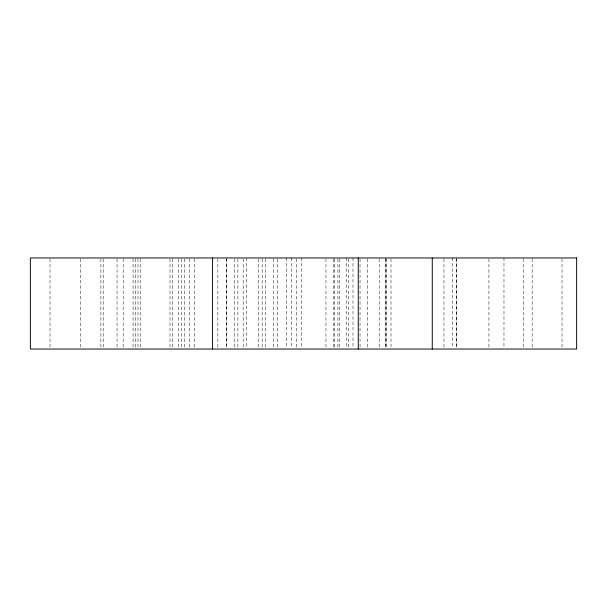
<?xml version="1.0" encoding="UTF-8"?>
<svg xmlns="http://www.w3.org/2000/svg" width="607" height="607" viewBox="0 0 607 607"><rect width="100%" height="100%" fill="white"/><g stroke="black" fill="none" stroke-linecap="round" stroke-linejoin="round"><path stroke-width="0.46" stroke-dasharray="3.04 2.28" d="M562.021 258.908L562.021 348.092M532.172 258.908L532.172 348.092M523.795 258.908L523.795 348.092M503.977 257.967L503.977 348.092M488.931 258.908L488.931 348.092M456.623 257.967L456.623 348.092M456.381 258.908L456.381 348.092M452.61 257.967L452.61 348.092M443.96 258.908L443.96 348.092M390.999 258.908L390.999 348.092M386.166 258.908L386.166 348.092M385.984 257.967L385.984 348.092M385.665 258.908L385.665 348.092M379.2 258.908L379.2 348.092M367.751 258.908L367.751 348.092M360.027 258.908L360.027 348.092M353.001 257.967L353.001 348.092M348.418 258.908L348.418 348.092M346.559 257.967L346.559 348.092M339.298 258.908L339.298 348.092M337.917 258.908L337.917 348.092M334.138 258.908L334.138 348.092M333.903 258.908L333.903 348.092M325.951 258.908L325.951 348.092M301.596 257.967L301.596 348.092M296.679 258.908L296.679 348.092M291.474 257.967L291.474 348.092M286.55 257.967L286.55 348.092M277.574 258.908L277.574 348.092M273.734 258.908L273.734 348.092M265.494 258.908L265.494 348.092M262.163 258.908L262.163 348.092M258.536 258.908L258.536 348.092M246.685 257.967L246.685 348.092M243.187 258.908L243.187 348.092M237.883 258.908L237.883 348.092M234.78 258.908L234.78 348.092M226.73 258.908L226.73 348.092M226.373 257.967L226.373 348.092M217.86 258.908L217.86 348.092M194.566 258.908L194.49 348.092M189.285 258.908L189.285 348.092M184.3 258.908L184.3 348.092M181.569 258.908L181.569 348.092M178.412 258.908L178.412 348.092M172.244 258.908L172.244 348.092M170.006 258.908L170.006 348.092M140.194 258.908L140.194 348.092M137.971 258.908L137.971 348.092M135.24 258.908L135.24 348.092M133.062 258.908L133.062 348.092M123.183 258.908L123.183 348.092M117.052 258.908L117.052 348.092M103.19 258.908L103.19 348.092M100.899 258.908L100.899 348.092M80.572 258.908L80.572 348.092M50.017 258.908L50.017 348.092"/><path stroke-width="0.91" d="M432.267 257.967L432.267 349.033M358.259 257.967L358.259 349.033M212.571 257.967L212.571 349.033M576.65 257.967L30.35 257.967L30.35 349.033L576.65 349.033L576.65 257.967"/></g></svg>
